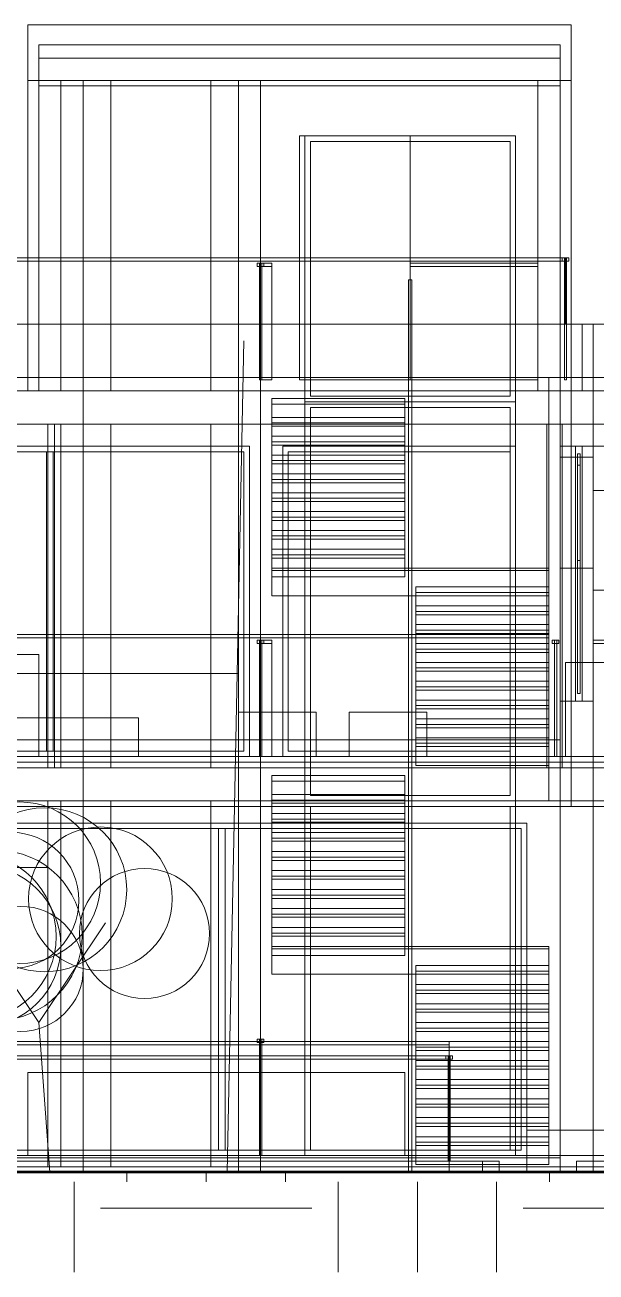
# Model space of a CAD drawing. Header units: metres. Extents: x -34 to 2, y -1.1 to 11.2.
# Drawn here: x -17.83 to -12.68, y -1.05 to 10.2 of the extents above; entities that cross this region are included whole.
import ezdxf

# ---------------------------------------------------------------- set-up
doc = ezdxf.new("R2010")
doc.units = ezdxf.units.M
for name, color, linetype, lineweight in [('A-CUT', 7, 'Continuous', 50), ('A-HATCH', 8, 'Continuous', 9), ('A-THIN', 8, 'Continuous', 18)]:
    doc.layers.add(name, color=color, linetype=linetype, lineweight=lineweight)

msp = doc.modelspace()

# ---------------------------------------------------------------- hatches: boundary and pattern name
at = {"layer": 'A-HATCH'}
h = msp.add_hatch(dxfattribs=at)
h.set_pattern_fill('EARTH', scale=0.3)
h.paths.add_polyline_path([(2, -1.05), (2, -0.15), (-34, -0.15), (-34, -1.05), (2, -1.05)])

# ---------------------------------------------------------------- linework, layer by layer
at = {"layer": 'A-CUT'}
msp.add_line((-34, -0.15), (2, -0.15), dxfattribs=at)
at = {"layer": 'A-THIN'}
for p, q in [((-16, -0.15), (-15.85, 7.35)), ((-17.7, 1.2), (-17.1, 2.1)), ((-17.7, 1.2), (-18.2, 1.95)), ((-17.6, -0.15), (-17.7, 1.2))]:
    msp.add_line(p, q, dxfattribs=at)
for points in [[(-17.9, 7.5), (-17.8, 7.5), (-17.8, 10.2), (-17.8, 10.2), (-17.7, 10.2), (-15.3, 10.2), (-13.4, 10.2), (-13, 10.2), (-12.9, 10.2), (-12.9, 7.5), (-12.7, 7.5), (-11.7, 7.5)], [(-11.2, 6.6), (-12.9, 6.6), (-13.1, 6.6), (-15.7, 6.6), (-15.9, 6.6), (-17.3, 6.6), (-24.9, 6.6), (-24.9, 6.9), (-17.3, 6.9), (-15.9, 6.9), (-15.7, 6.9), (-13.1, 6.9), (-12.9, 6.9), (-6.1, 6.9)], [(-12.1, -0.15), (-13.4, -0.15), (-15.3, -0.15), (-19.6, -0.15), (-24.4, -0.15), (-24.9, -0.15), (-25, -0.15), (-25, 3.55), (-24.9, 3.55), (-24.4, 3.55), (-19.6, 3.55), (-15.3, 3.55), (-13.4, 3.55), (-12.1, 3.55)], [(-6.1, 3.2), (-12.9, 3.2), (-13.1, 3.2), (-15.7, 3.2), (-15.9, 3.2), (-17.3, 3.2), (-24.9, 3.2), (-24.9, 3.5), (-17.3, 3.5), (-15.9, 3.5), (-15.9, 3.5), (-15.7, 3.5), (-13.1, 3.5), (-12.9, 3.5), (-11.2, 3.5)], [(-11.7, 3.15), (-12.7, 3.15), (-13.4, 3.15), (-15.3, 3.15), (-17.9, 3.15)]]:
    msp.add_lwpolyline(points, dxfattribs=at)
for points in [[(-15.35, 6.9), (-17.8, 6.9), (-17.8, 10.2), (-15.35, 10.2), (-14.35, 10.2), (-12.9, 10.2), (-12.9, 6.9), (-14.35, 6.9), (-15.35, 6.9)], [(-13, 10.02), (-13, 9.9), (-17.7, 9.9), (-17.7, 10.02), (-13, 10.02)], [(-13, 9.65), (-17.7, 9.65), (-17.7, 9.9), (-13, 9.9), (-13, 9.65)], [(-15.35, 6.9), (-17.8, 6.9), (-17.8, 9.7), (-15.35, 9.7), (-14.35, 9.7), (-12.9, 9.7), (-12.9, 6.9), (-14.35, 6.9), (-15.35, 6.9)], [(-17.8, 6.9), (-17.8, 9.7), (-15.3, 9.7), (-13.4, 9.7), (-12.9, 9.7), (-12.9, 6.9), (-13.4, 6.9), (-13.4, 9.2), (-15.3, 9.2), (-15.3, 6.9), (-17.8, 6.9)], [(-17.5, 9.7), (-17.5, 6.9), (-17.7, 6.9), (-17.7, 9.7), (-17.5, 9.7)], [(-17.3, -0.15), (-17.3, -0.1), (-17.5, -0.1), (-17.5, 3.2), (-17.3, 3.2), (-17.3, 3.5), (-17.5, 3.5), (-17.5, 6.6), (-17.3, 6.6), (-17.3, 6.9), (-17.5, 6.9), (-17.5, 9.7), (-17.05, 9.7), (-17.05, 6.9), (-16.15, 6.9), (-16.15, 9.7), (-15.7, 9.7), (-15.7, 6.9), (-15.9, 6.9), (-15.9, 6.6), (-15.7, 6.6), (-15.7, 3.5), (-15.9, 3.5), (-15.9, 3.2), (-15.7, 3.2), (-15.7, -0.1), (-15.9, -0.1), (-15.9, -0.15), (-17.3, -0.15)], [(-17.3, 6.9), (-17.5, 6.9), (-17.5, 9.7), (-17.3, 9.7), (-17.3, 6.9)], [(-15.7, 9.7), (-15.7, 6.9), (-15.9, 6.9), (-15.9, 9.7), (-15.7, 9.7)], [(-13, 9.7), (-13, 6.9), (-13.2, 6.9), (-13.2, 9.7), (-13, 9.7)], [(-15.35, 7), (-14.35, 7), (-14.35, 9.2), (-15.35, 9.2), (-15.35, 7)], [(-14.35, 7), (-14.35, 9.2), (-15.35, 9.2), (-15.35, 7), (-14.35, 7)], [(-14.35, 7), (-14.35, 9.2), (-15.35, 9.2), (-15.35, 7), (-14.35, 7)], [(-15.3, 0.05), (-15.3, 3.15), (-15.3, 3.2), (-15.3, 3.25), (-15.3, 6.75), (-15.3, 6.8), (-15.3, 6.8), (-15.3, 6.85), (-15.3, 9.15), (-15.3, 9.2), (-15.25, 9.2), (-13.45, 9.2), (-13.4, 9.2), (-13.4, 9.15), (-13.4, 6.85), (-13.4, 6.8), (-13.4, 6.8), (-13.4, 6.75), (-13.4, 3.25), (-13.4, 3.2), (-13.4, 3.15), (-13.4, 0.05), (-13.4, 0), (-13.45, 0), (-15.25, 0), (-15.3, 0), (-15.3, 0.05)], [(-13.4, 7.5), (-13.4, 9.2), (-15.3, 9.2), (-15.3, 7.5), (-13.4, 7.5)], [(-13.45, 9.15), (-13.45, 6.85), (-15.25, 6.85), (-15.25, 9.15), (-13.45, 9.15)], [(-15.25, 6.85), (-13.45, 6.85), (-13.45, 9.15), (-15.25, 9.15), (-15.25, 6.85)], [(-24.8, 7.5), (-24.8, 8.1), (-17.9, 8.1), (-12.95, 8.1), (-12.95, 7.5), (-17.9, 7.5), (-24.8, 7.5)], [(-24.8, 8.07), (-24.8, 8.1), (-17.9, 8.1), (-12.95, 8.1), (-12.95, 8.07), (-17.9, 8.07), (-24.8, 8.07)], [(-12.92, 8.07), (-12.92, 8.1), (-12.98, 8.1), (-12.98, 8.07), (-12.92, 8.07)], [(-12.94, 7), (-12.94, 8.1), (-12.96, 8.1), (-12.96, 7), (-12.94, 7)], [(-15.73, 8.05), (-15.67, 8.05), (-15.67, 8.02), (-15.73, 8.02), (-15.73, 8.05)], [(-15.71, 8.05), (-15.69, 8.05), (-15.69, 7), (-15.71, 7), (-15.71, 8.05)], [(-15.7, 8.05), (-15.6, 8.05), (-15.6, 7), (-15.7, 7), (-15.7, 8.05)], [(-15.7, 8.05), (-15.6, 8.05), (-15.6, 8.02), (-15.7, 8.02), (-15.7, 8.05)], [(-14.35, 8.05), (-13.2, 8.05), (-13.2, 7), (-14.35, 7), (-14.35, 8.05)], [(-14.35, 8.05), (-13.2, 8.05), (-13.2, 8.02), (-14.35, 8.02), (-14.35, 8.05)], [(-14.335, -0.15), (-14.365, -0.15), (-14.365, 0), (-14.365, 0.9), (-14.365, 3.6), (-14.365, 4.5), (-14.365, 7.9), (-14.335, 7.9), (-14.335, 4.5), (-14.335, 3.6), (-14.335, 0.9), (-14.335, 0), (-14.335, -0.15)], [(-19.4, 7.5), (-15.8, 7.5), (-15.5, 7.5), (-13.4, 7.5), (-12.7, 7.5), (-12.7, 3.15), (-13.4, 3.15), (-15.5, 3.15), (-15.8, 3.15), (-19.4, 3.15), (-20, 3.15), (-24.4, 3.15), (-25, 3.15), (-25, 7.5), (-24.4, 7.5), (-20, 7.5), (-19.4, 7.5)], [(-13, 6.9), (-13, 7.5), (-25, 7.5), (-25, 6.9), (-13, 6.9)], [(-12.7, 3.15), (-13, 3.15), (-13, 7.5), (-12.7, 7.5), (-6.3, 7.5), (-6, 7.5), (-6, 3.15), (-6.3, 3.15), (-12.7, 3.15)], [(-6, 6.9), (-6, 7.5), (-13, 7.5), (-13, 6.9), (-6, 6.9)], [(-12.9, 3.15), (-12.9, 7.5), (-13, 7.5), (-13, 3.15), (-12.9, 3.15)], [(-13, 6.4), (-13, 7.5), (-12.9, 7.5), (-12.9, 6.4), (-13, 6.4)], [(-12.9, 3.15), (-12.9, 7.5), (-13, 7.5), (-13, 3.15), (-12.9, 3.15)], [(-13, 6.3), (-13, 7.5), (-12.9, 7.5), (-12.9, 6.3), (-13, 6.3)], [(-12.8, 6.9), (-12.8, 7.5), (-13, 7.5), (-13, 6.9), (-12.8, 6.9)], [(-12.9, 3.15), (-12.9, 7.5), (-13, 7.5), (-13, 3.15), (-12.9, 3.15)], [(-24.9, 7.02), (-17.3, 7.02), (-15.9, 7.02), (-15.7, 7.02), (-13.1, 7.02), (-12.9, 7.02), (-6.1, 7.02), (-6.1, 6.9), (-12.9, 6.9), (-13.1, 6.9), (-15.7, 6.9), (-15.9, 6.9), (-17.3, 6.9), (-24.9, 6.9), (-24.9, 7.02)], [(-15.9, 6.9), (-15.9, 7.02), (-17.3, 7.02), (-17.3, 6.9), (-15.9, 6.9)], [(-13.1, 6.9), (-13.1, 7.02), (-15.7, 7.02), (-15.7, 6.9), (-13.1, 6.9)], [(-15.7, 6.9), (-13.1, 6.9), (-13.1, 6.6), (-15.7, 6.6), (-15.7, 6.9)], [(-15.6, 6.83), (-14.4, 6.83), (-14.4, 6.78), (-15.6, 6.78), (-15.6, 6.83)], [(-15.6, 6.78), (-14.4, 6.78), (-14.4, 6.58), (-15.6, 6.58), (-15.6, 6.78)], [(-15.3, 6.8), (-15.3, 3.2), (-13.4, 3.2), (-13.4, 6.8), (-15.3, 6.8)], [(-13.45, 6.75), (-13.45, 3.25), (-15.25, 3.25), (-15.25, 6.75), (-13.45, 6.75)], [(-15.25, 3.25), (-13.45, 3.25), (-13.45, 6.75), (-15.25, 6.75), (-15.25, 3.25)], [(-15.6, 6.66), (-14.4, 6.66), (-14.4, 6.61), (-15.6, 6.61), (-15.6, 6.66)], [(-25, 3.5), (-25, 6.6), (-24.4, 6.6), (-20, 6.6), (-19.4, 6.6), (-15.8, 6.6), (-15.5, 6.6), (-13.4, 6.6), (-12.9, 6.6), (-12.7, 6.6), (-12.7, 3.5), (-12.9, 3.5), (-13.4, 3.5), (-15.5, 3.5), (-15.8, 3.5), (-19.4, 3.5), (-20, 3.5), (-24.4, 3.5), (-25, 3.5)], [(-22.3, 3.5), (-24.2, 3.5), (-25, 3.5), (-25, 6.6), (-24.2, 6.6), (-22.3, 6.6), (-19.2, 6.6), (-17.9, 6.6), (-15.3, 6.6), (-15.3, 3.5), (-17.9, 3.5), (-19.2, 3.5), (-22.3, 3.5)], [(-19.1, 3.5), (-19.66, 3.5), (-19.66, 6.6), (-19.1, 6.6), (-18.3, 6.6), (-17.56, 6.6), (-17.56, 3.5), (-18.3, 3.5), (-19.1, 3.5)], [(-17.62, 6.6), (-17.5, 6.6), (-17.5, 3.5), (-17.62, 3.5), (-17.62, 6.6)], [(-17.3, 6.6), (-17.3, 3.5), (-17.5, 3.5), (-17.5, 6.6), (-17.3, 6.6)], [(-16.15, 3.5), (-16.15, 6.6), (-17.05, 6.6), (-17.05, 3.5), (-16.15, 3.5)], [(-15.7, 3.5), (-15.9, 3.5), (-15.9, 6.6), (-15.7, 6.6), (-15.7, 3.5)], [(-15.6, 6.61), (-14.4, 6.61), (-14.4, 6.41), (-15.6, 6.41), (-15.6, 6.61)], [(-13.4, 6.6), (-12.7, 6.6), (-11.7, 6.6), (-11.2, 6.6), (-11.2, 3.5), (-11.7, 3.5), (-12.7, 3.5), (-13.4, 3.5), (-13.4, 6.6)], [(-12.2, 3.5), (-13.12, 3.5), (-13.12, 6.6), (-12.2, 6.6), (-11.4, 6.6), (-11.2, 6.6), (-11.2, 3.5), (-11.4, 3.5), (-12.2, 3.5)], [(-13.1, 6.6), (-12.98, 6.6), (-12.98, 3.5), (-13.1, 3.5), (-13.1, 6.6)], [(-12.7, 3.5), (-13, 3.5), (-13, 6.6), (-12.7, 6.6), (-6.3, 6.6), (-6, 6.6), (-6, 3.5), (-6.3, 3.5), (-6.3, 6.4), (-12.7, 6.4), (-12.7, 3.5)], [(-12.7, 3.5), (-12.7, 6.6), (-12.9, 6.6), (-12.9, 3.5), (-12.7, 3.5)], [(-12.7, 6.4), (-12.9, 6.4), (-12.9, 6.6), (-12.7, 6.6), (-12.7, 6.4)], [(-12.7, 3.5), (-12.7, 6.6), (-12.9, 6.6), (-12.9, 3.5), (-12.7, 3.5)], [(-12.9, 6.3), (-12.9, 6.6), (-12.7, 6.6), (-12.7, 6.3), (-12.9, 6.3)], [(-12.6, 3.5), (-12.7, 3.5), (-12.7, 6.6), (-12.6, 6.6), (-6.4, 6.6), (-6.3, 6.6), (-6.3, 3.5), (-6.4, 3.5), (-12.6, 3.5)], [(-12.4, 3.5), (-12.7, 3.5), (-12.7, 6.6), (-12.4, 6.6), (-10.6, 6.6), (-6.3, 6.6), (-6.3, 3.5), (-10.6, 3.5), (-10.6, 6), (-12.4, 6), (-12.4, 3.5)], [(-12.4, 3.5), (-12.7, 3.5), (-12.7, 6.6), (-12.4, 6.6), (-11.5, 6.6), (-6.3, 6.6), (-6.3, 3.5), (-11.5, 3.5), (-12.4, 3.5)], [(-15.6, 6.49), (-14.4, 6.49), (-14.4, 6.44), (-15.6, 6.44), (-15.6, 6.49)], [(-15.6, 6.44), (-14.4, 6.44), (-14.4, 6.24), (-15.6, 6.24), (-15.6, 6.44)], [(-19.4, 3.6), (-15.8, 3.6), (-15.8, 6.4), (-19.4, 6.4), (-19.4, 3.6)], [(-15.8, 3.6), (-15.85, 3.6), (-17.57, 3.6), (-17.63, 3.6), (-19.35, 3.6), (-19.4, 3.6), (-19.4, 3.65), (-19.4, 6.35), (-19.4, 6.4), (-19.35, 6.4), (-17.63, 6.4), (-17.57, 6.4), (-15.85, 6.4), (-15.8, 6.4), (-15.8, 6.35), (-15.8, 3.65), (-15.8, 3.6)], [(-19.4, 3.6), (-15.8, 3.6), (-15.8, 6.4), (-19.4, 6.4), (-19.4, 3.6)], [(-19.35, 6.35), (-15.85, 6.35), (-15.85, 3.65), (-19.35, 3.65), (-19.35, 6.35)], [(-19.35, 3.65), (-17.63, 3.65), (-17.63, 6.35), (-19.35, 6.35), (-19.35, 3.65)], [(-15.85, 3.65), (-15.85, 6.35), (-17.57, 6.35), (-17.57, 3.65), (-15.85, 3.65)], [(-15.6, 6.32), (-14.4, 6.32), (-14.4, 6.27), (-15.6, 6.27), (-15.6, 6.32)], [(-13.4, 3.6), (-13.4, 6.4), (-15.5, 6.4), (-15.5, 3.6), (-13.4, 3.6)], [(-15.5, 6.35), (-15.5, 6.4), (-15.45, 6.4), (-13.45, 6.4), (-13.4, 6.4), (-13.4, 6.35), (-13.4, 3.65), (-13.4, 3.6), (-13.45, 3.6), (-15.45, 3.6), (-15.5, 3.6), (-15.5, 3.65), (-15.5, 6.35)], [(-13.4, 3.6), (-13.4, 6.4), (-15.5, 6.4), (-15.5, 3.6), (-13.4, 3.6)], [(-15.45, 6.35), (-13.45, 6.35), (-13.45, 3.65), (-15.45, 3.65), (-15.45, 6.35)], [(-13.45, 6.35), (-15.45, 6.35), (-15.45, 3.65), (-13.45, 3.65), (-13.45, 6.35)], [(-12.8, 4.1), (-12.8, 6.4), (-12.86, 6.4), (-12.86, 4.1), (-12.8, 4.1)], [(-12.8, 4.1), (-12.8, 6.4), (-12.86, 6.4), (-12.86, 4.1), (-12.8, 4.1)], [(-12.8, 4.1), (-12.8, 6.4), (-12.86, 6.4), (-12.86, 4.1), (-12.8, 4.1)], [(-12.8, 4.1), (-12.86, 4.1), (-12.86, 4.17), (-12.86, 6.33), (-12.86, 6.4), (-12.8, 6.4), (-12.8, 6.33), (-12.8, 4.17), (-12.8, 4.1)], [(-12.8, 5.3), (-12.8, 6.3), (-12.86, 6.3), (-12.86, 5.3), (-12.8, 5.3)], [(-12.8, 5.3), (-12.8, 6.3), (-12.86, 6.3), (-12.86, 5.3), (-12.8, 5.3)], [(-12.8, 5.3), (-12.86, 5.3), (-12.86, 5.37), (-12.86, 6.23), (-12.86, 6.3), (-12.8, 6.3), (-12.8, 6.23), (-12.8, 5.37), (-12.8, 5.3)], [(-12.818, 4.17), (-12.818, 6.33), (-12.842, 6.33), (-12.842, 4.17), (-12.818, 4.17)], [(-12.7, 3.5), (-6.3, 3.5), (-6.3, 6.4), (-12.7, 6.4), (-12.7, 3.5)], [(-15.6, 6.27), (-14.4, 6.27), (-14.4, 6.07), (-15.6, 6.07), (-15.6, 6.27)], [(-12.818, 5.37), (-12.818, 6.23), (-12.842, 6.23), (-12.842, 5.37), (-12.818, 5.37)], [(-15.6, 6.15), (-14.4, 6.15), (-14.4, 6.1), (-15.6, 6.1), (-15.6, 6.15)], [(-15.6, 6.1), (-14.4, 6.1), (-14.4, 5.9), (-15.6, 5.9), (-15.6, 6.1)], [(-15.6, 5.98), (-14.4, 5.98), (-14.4, 5.93), (-15.6, 5.93), (-15.6, 5.98)], [(-12.7, 5.17), (-12.7, 5.93), (-12.7, 6), (-12.63, 6), (-11.77, 6), (-11.7, 6), (-11.7, 5.93), (-11.7, 5.17), (-11.7, 5.1), (-11.77, 5.1), (-12.63, 5.1), (-12.7, 5.1), (-12.7, 5.17)], [(-11.7, 6), (-12.7, 6), (-12.7, 5.1), (-11.7, 5.1), (-11.7, 6)], [(-11.7, 5.1), (-11.7, 6), (-12.7, 6), (-12.7, 5.1), (-11.7, 5.1)], [(-15.6, 5.93), (-14.4, 5.93), (-14.4, 5.73), (-15.6, 5.73), (-15.6, 5.93)], [(-15.6, 5.81), (-14.4, 5.81), (-14.4, 5.76), (-15.6, 5.76), (-15.6, 5.81)], [(-15.6, 5.76), (-14.4, 5.76), (-14.4, 5.56), (-15.6, 5.56), (-15.6, 5.76)], [(-15.6, 5.64), (-14.4, 5.64), (-14.4, 5.59), (-15.6, 5.59), (-15.6, 5.64)], [(-15.6, 5.59), (-14.4, 5.59), (-14.4, 5.39), (-15.6, 5.39), (-15.6, 5.59)], [(-15.6, 5.47), (-14.4, 5.47), (-14.4, 5.42), (-15.6, 5.42), (-15.6, 5.47)], [(-15.6, 5.42), (-14.4, 5.42), (-14.4, 5.22), (-15.6, 5.22), (-15.6, 5.42)], [(-13.1, 5.05), (-15.6, 5.05), (-15.6, 5.3), (-13.1, 5.3), (-13.1, 5.05)], [(-15.6, 5.28), (-15.6, 5.3), (-13.1, 5.3), (-13.1, 5.28), (-15.6, 5.28)], [(-13, 3.15), (-13, 5.3), (-12.9, 5.3), (-12.9, 3.15), (-13, 3.15)], [(-12.9, 3.5), (-12.9, 5.3), (-12.7, 5.3), (-12.7, 3.5), (-12.9, 3.5)], [(-14.3, 5.13), (-13.1, 5.13), (-13.1, 5.08), (-14.3, 5.08), (-14.3, 5.13)], [(-14.3, 5.08), (-13.1, 5.08), (-13.1, 4.88), (-14.3, 4.88), (-14.3, 5.08)], [(-14.3, 4.96), (-13.1, 4.96), (-13.1, 4.91), (-14.3, 4.91), (-14.3, 4.96)], [(-14.3, 4.91), (-13.1, 4.91), (-13.1, 4.71), (-14.3, 4.71), (-14.3, 4.91)], [(-14.3, 4.79), (-13.1, 4.79), (-13.1, 4.74), (-14.3, 4.74), (-14.3, 4.79)], [(-14.3, 4.74), (-13.1, 4.74), (-13.1, 4.54), (-14.3, 4.54), (-14.3, 4.74)], [(-13.1, 3.75), (-13.1, 4.7), (-24.9, 4.7), (-24.9, 3.75), (-13.1, 3.75)], [(-13.1, 4.67), (-13.1, 4.7), (-24.9, 4.7), (-24.9, 4.67), (-13.1, 4.67)], [(-15.73, 4.65), (-15.67, 4.65), (-15.67, 4.62), (-15.73, 4.62), (-15.73, 4.65)], [(-15.71, 4.65), (-15.69, 4.65), (-15.69, 3.6), (-15.71, 3.6), (-15.71, 4.65)], [(-15.7, 3.6), (-15.7, 4.65), (-15.6, 4.65), (-15.6, 3.6), (-15.7, 3.6)], [(-15.7, 4.62), (-15.7, 4.65), (-15.6, 4.65), (-15.6, 4.62), (-15.7, 4.62)], [(-14.3, 4.62), (-13.1, 4.62), (-13.1, 4.57), (-14.3, 4.57), (-14.3, 4.62)], [(-13.01, 4.62), (-13.01, 4.65), (-13.07, 4.65), (-13.07, 4.62), (-13.01, 4.62)], [(-13.03, 3.6), (-13.03, 4.65), (-13.05, 4.65), (-13.05, 3.6), (-13.03, 3.6)], [(-6.3, 3.6), (-6.3, 4.65), (-12.7, 4.65), (-12.7, 3.6), (-6.3, 3.6)], [(-6.3, 4.62), (-6.3, 4.65), (-12.7, 4.65), (-12.7, 4.62), (-6.3, 4.62)], [(-17.7, 3.6), (-17.7, 4.52), (-19.5, 4.52), (-19.5, 3.6), (-17.7, 3.6)], [(-14.3, 4.57), (-13.1, 4.57), (-13.1, 4.37), (-14.3, 4.37), (-14.3, 4.57)], [(-14.3, 4.45), (-13.1, 4.45), (-13.1, 4.4), (-14.3, 4.4), (-14.3, 4.45)], [(-14.3, 4.4), (-13.1, 4.4), (-13.1, 4.2), (-14.3, 4.2), (-14.3, 4.4)], [(-12.4, 3.6), (-12.4, 4.45), (-12.95, 4.45), (-12.95, 3.6), (-12.4, 3.6)], [(-15.9, 3.6), (-15.9, 4.35), (-18.9, 4.35), (-18.9, 3.6), (-15.9, 3.6)], [(-14.3, 4.28), (-13.1, 4.28), (-13.1, 4.23), (-14.3, 4.23), (-14.3, 4.28)], [(-14.3, 4.23), (-13.1, 4.23), (-13.1, 4.03), (-14.3, 4.03), (-14.3, 4.23)], [(-14.3, 4.11), (-13.1, 4.11), (-13.1, 4.06), (-14.3, 4.06), (-14.3, 4.11)], [(-14.3, 4.06), (-13.1, 4.06), (-13.1, 3.86), (-14.3, 3.86), (-14.3, 4.06)], [(-13, 3.15), (-13, 4.1), (-12.9, 4.1), (-12.9, 3.15), (-13, 3.15)], [(-12.7, 3.5), (-12.9, 3.5), (-12.9, 4.1), (-12.7, 4.1), (-12.7, 3.5)], [(-16.8, 3.6), (-16.8, 3.95), (-18, 3.95), (-18, 3.6), (-16.8, 3.6)], [(-15.9, 3.6), (-15.9, 4), (-15.2, 4), (-15.2, 3.6), (-15.9, 3.6)], [(-14.9, 3.6), (-14.9, 4), (-14.2, 4), (-14.2, 3.6), (-14.9, 3.6)], [(-14.3, 3.94), (-13.1, 3.94), (-13.1, 3.89), (-14.3, 3.89), (-14.3, 3.94)], [(-14.3, 3.89), (-13.1, 3.89), (-13.1, 3.69), (-14.3, 3.69), (-14.3, 3.89)], [(-13, 3.5), (-13, 3.75), (-25, 3.75), (-25, 3.5), (-13, 3.5)], [(-14.3, 3.77), (-13.1, 3.77), (-13.1, 3.72), (-14.3, 3.72), (-14.3, 3.77)], [(-14.3, 3.72), (-13.1, 3.72), (-13.1, 3.52), (-14.3, 3.52), (-14.3, 3.72)], [(-15.9, 3.6), (-15.7, 3.6), (-13.1, 3.6), (-12.9, 3.6), (-6.1, 3.6), (-6.1, 3.5), (-12.9, 3.5), (-13.1, 3.5), (-15.7, 3.5), (-15.9, 3.5), (-17.3, 3.5), (-24.9, 3.5), (-24.9, 3.6), (-17.3, 3.6), (-15.9, 3.6)], [(-17.3, 3.5), (-17.3, 3.6), (-15.9, 3.6), (-15.9, 3.5), (-17.3, 3.5)], [(-15.7, 3.5), (-15.7, 3.6), (-13.1, 3.6), (-13.1, 3.5), (-15.7, 3.5)], [(-18.8, 3.55), (-13.3, 3.55), (-12.55, 3.55), (-6.45, 3.55), (-6, 3.55), (-6, -0.15), (-6.45, -0.15), (-12.55, -0.15), (-13.3, -0.15), (-18.8, -0.15), (-19.4, -0.15), (-21.8, -0.15), (-22.3, -0.15), (-24.4, -0.15), (-25, -0.15), (-25, 3.55), (-24.4, 3.55), (-22.3, 3.55), (-21.8, 3.55), (-19.4, 3.55), (-18.8, 3.55)], [(-15.7, 3.5), (-13.1, 3.5), (-13.1, 3.2), (-15.7, 3.2), (-15.7, 3.5)], [(-15.6, 3.429), (-14.4, 3.429), (-14.4, 3.379), (-15.6, 3.379), (-15.6, 3.429)], [(-15.6, 3.379), (-14.4, 3.379), (-14.4, 3.179), (-15.6, 3.179), (-15.6, 3.379)], [(-18.8, 3.2), (-13.3, 3.2), (-12.55, 3.2), (-6.45, 3.2), (-6, 3.2), (-6, -0.1), (-6.45, -0.1), (-12.55, -0.1), (-13.3, -0.1), (-18.8, -0.1), (-19.4, -0.1), (-21.8, -0.1), (-22.3, -0.1), (-24.4, -0.1), (-25, -0.1), (-25, 3.2), (-24.4, 3.2), (-22.3, 3.2), (-21.8, 3.2), (-19.4, 3.2), (-18.8, 3.2)], [(-15.3, -0.1), (-19.6, -0.1), (-24.4, -0.1), (-25, -0.1), (-25, 3.2), (-24.4, 3.2), (-19.6, 3.2), (-15.3, 3.2), (-15.3, 0), (-13.4, 0), (-13.4, 3.2), (-12.1, 3.2), (-11.5, 3.2), (-7.8, 3.2), (-7.2, 3.2), (-6, 3.2), (-6, -0.1), (-7.2, -0.1), (-7.8, -0.1), (-11.5, -0.1), (-12.1, -0.1), (-13.4, -0.1), (-15.3, -0.1)], [(-17.62, 3.2), (-17.5, 3.2), (-17.5, -0.1), (-17.62, -0.1), (-17.62, 3.2)], [(-17.3, 3.2), (-17.3, -0.1), (-17.5, -0.1), (-17.5, 3.2), (-17.3, 3.2)], [(-16.15, -0.1), (-16.15, 3.2), (-17.05, 3.2), (-17.05, -0.1), (-16.15, -0.1)], [(-15.7, 3.2), (-15.7, -0.1), (-15.9, -0.1), (-15.9, 3.2), (-15.7, 3.2)], [(-15.6, 3.257), (-14.4, 3.257), (-14.4, 3.207), (-15.6, 3.207), (-15.6, 3.257)], [(-15.6, 3.207), (-14.4, 3.207), (-14.4, 3.007), (-15.6, 3.007), (-15.6, 3.207)], [(-13.4, 3.2), (-15.3, 3.2), (-15.3, 0), (-13.4, 0), (-13.4, 3.2)], [(-15.25, 3.15), (-13.45, 3.15), (-13.45, 0.05), (-15.25, 0.05), (-15.25, 3.15)], [(-15.25, 3.15), (-15.25, 0.05), (-13.45, 0.05), (-13.45, 3.15), (-15.25, 3.15)], [(-13, 3.2), (-12.7, 3.2), (-12.7, -0.1), (-13, -0.1), (-13, 3.2)], [(-13, -0.1), (-13, 3.2), (-12.7, 3.2), (-12.7, -0.1), (-13, -0.1)], [(-12.7, -0.1), (-13, -0.1), (-13, 3.2), (-12.7, 3.2), (-12.7, -0.1)], [(-15.6, 3.086), (-14.4, 3.086), (-14.4, 3.036), (-15.6, 3.036), (-15.6, 3.086)], [(-18.8, 0), (-13.3, 0), (-13.3, 3), (-18.8, 3), (-18.8, 0)], [(-18.8, 0), (-18.8, 0.05), (-18.8, 2.95), (-18.8, 3), (-18.75, 3), (-16.08, 3), (-16.02, 3), (-13.35, 3), (-13.3, 3), (-13.3, 2.95), (-13.3, 0.05), (-13.3, 0), (-13.35, 0), (-16.02, 0), (-16.08, 0), (-18.75, 0), (-18.8, 0)], [(-18.8, 0), (-13.3, 0), (-13.3, 3), (-18.8, 3), (-18.8, 0)], [(-18.75, 2.95), (-13.35, 2.95), (-13.35, 0.05), (-18.75, 0.05), (-18.75, 2.95)], [(-18.75, 0.05), (-16.08, 0.05), (-16.08, 2.95), (-18.75, 2.95), (-18.75, 0.05)], [(-13.35, 0.05), (-13.35, 2.95), (-16.02, 2.95), (-16.02, 0.05), (-13.35, 0.05)], [(-15.6, 3.036), (-14.4, 3.036), (-14.4, 2.836), (-15.6, 2.836), (-15.6, 3.036)], [(-15.6, 2.914), (-14.4, 2.914), (-14.4, 2.864), (-15.6, 2.864), (-15.6, 2.914)], [(-15.6, 2.864), (-14.4, 2.864), (-14.4, 2.664), (-15.6, 2.664), (-15.6, 2.864)], [(-15.6, 2.743), (-14.4, 2.743), (-14.4, 2.693), (-15.6, 2.693), (-15.6, 2.743)], [(-19, 0), (-19, 2.6), (-17.62, 2.6), (-17.62, 0), (-19, 0)], [(-15.6, 2.693), (-14.4, 2.693), (-14.4, 2.493), (-15.6, 2.493), (-15.6, 2.693)], [(-15.6, 2.571), (-14.4, 2.571), (-14.4, 2.521), (-15.6, 2.521), (-15.6, 2.571)], [(-15.6, 2.521), (-14.4, 2.521), (-14.4, 2.321), (-15.6, 2.321), (-15.6, 2.521)], [(-15.6, 2.4), (-14.4, 2.4), (-14.4, 2.35), (-15.6, 2.35), (-15.6, 2.4)], [(-15.6, 2.35), (-14.4, 2.35), (-14.4, 2.15), (-15.6, 2.15), (-15.6, 2.35)], [(-15.6, 2.229), (-14.4, 2.229), (-14.4, 2.179), (-15.6, 2.179), (-15.6, 2.229)], [(-15.6, 2.179), (-14.4, 2.179), (-14.4, 1.979), (-15.6, 1.979), (-15.6, 2.179)], [(-15.6, 2.057), (-14.4, 2.057), (-14.4, 2.007), (-15.6, 2.007), (-15.6, 2.057)], [(-15.6, 2.007), (-14.4, 2.007), (-14.4, 1.807), (-15.6, 1.807), (-15.6, 2.007)], [(-13.1, 1.636), (-15.6, 1.636), (-15.6, 1.886), (-13.1, 1.886), (-13.1, 1.636)], [(-15.6, 1.866), (-15.6, 1.886), (-13.1, 1.886), (-13.1, 1.866), (-15.6, 1.866)], [(-14.3, 1.714), (-13.1, 1.714), (-13.1, 1.664), (-14.3, 1.664), (-14.3, 1.714)], [(-14.3, 1.664), (-13.1, 1.664), (-13.1, 1.464), (-14.3, 1.464), (-14.3, 1.664)], [(-14.3, 1.543), (-13.1, 1.543), (-13.1, 1.493), (-14.3, 1.493), (-14.3, 1.543)], [(-14.3, 1.493), (-13.1, 1.493), (-13.1, 1.293), (-14.3, 1.293), (-14.3, 1.493)], [(-14.3, 1.371), (-13.1, 1.371), (-13.1, 1.321), (-14.3, 1.321), (-14.3, 1.371)], [(-14.3, 1.321), (-13.1, 1.321), (-13.1, 1.121), (-14.3, 1.121), (-14.3, 1.321)], [(-14.3, 1.2), (-13.1, 1.2), (-13.1, 1.15), (-14.3, 1.15), (-14.3, 1.2)], [(-14.3, 1.15), (-13.1, 1.15), (-13.1, 0.95), (-14.3, 0.95), (-14.3, 1.15)], [(-14, -0.02), (-14, 1.03), (-21.5, 1.03), (-21.5, -0.02), (-14, -0.02)], [(-14, 1), (-14, 1.03), (-21.5, 1.03), (-21.5, 1), (-14, 1)], [(-15.73, 1.02), (-15.73, 1.05), (-15.67, 1.05), (-15.67, 1.02), (-15.73, 1.02)], [(-15.71, 0), (-15.71, 1.05), (-15.69, 1.05), (-15.69, 0), (-15.71, 0)], [(-14.3, 1.029), (-13.1, 1.029), (-13.1, 0.979), (-14.3, 0.979), (-14.3, 1.029)], [(-14.3, 0.979), (-13.1, 0.979), (-13.1, 0.779), (-14.3, 0.779), (-14.3, 0.979)], [(-19.42, -0.05), (-19.42, 0.9), (-14, 0.9), (-14, -0.05), (-19.42, -0.05)], [(-19.42, 0.87), (-19.42, 0.9), (-14, 0.9), (-14, 0.87), (-19.42, 0.87)], [(-14.3, 0.857), (-13.1, 0.857), (-13.1, 0.807), (-14.3, 0.807), (-14.3, 0.857)], [(-14.3, 0.807), (-13.1, 0.807), (-13.1, 0.607), (-14.3, 0.607), (-14.3, 0.807)], [(-14.03, 0.87), (-14.03, 0.9), (-13.97, 0.9), (-13.97, 0.87), (-14.03, 0.87)], [(-14.01, -0.05), (-14.01, 0.9), (-13.99, 0.9), (-13.99, -0.05), (-14.01, -0.05)], [(-14.4, 0), (-14.4, 0.75), (-17.8, 0.75), (-17.8, 0), (-14.4, 0)], [(-14.3, 0.686), (-13.1, 0.686), (-13.1, 0.636), (-14.3, 0.636), (-14.3, 0.686)], [(-14.3, 0.636), (-13.1, 0.636), (-13.1, 0.436), (-14.3, 0.436), (-14.3, 0.636)], [(-14.3, 0.514), (-13.1, 0.514), (-13.1, 0.464), (-14.3, 0.464), (-14.3, 0.514)], [(-14.3, 0.464), (-13.1, 0.464), (-13.1, 0.264), (-14.3, 0.264), (-14.3, 0.464)], [(-14.3, 0.343), (-13.1, 0.343), (-13.1, 0.293), (-14.3, 0.293), (-14.3, 0.343)], [(-14.3, 0.293), (-13.1, 0.293), (-13.1, 0.093), (-14.3, 0.093), (-14.3, 0.293)], [(-13.3, 0.23), (-12.6, 0.23), (-12.6, -0.15), (-13.3, -0.15), (-13.3, 0.23)], [(-13.1, 0.121), (-13.1, 0.171), (-14.3, 0.171), (-14.3, 0.121), (-13.1, 0.121)], [(-14.3, 0.121), (-13.1, 0.121), (-13.1, -0.079), (-14.3, -0.079), (-14.3, 0.121)], [(-17.3, 0), (-15.9, 0), (-15.7, 0), (-13, 0), (-6.1, 0), (-6.1, -0.1), (-13, -0.1), (-15.7, -0.1), (-15.9, -0.1), (-17.3, -0.1), (-24.9, -0.1), (-24.9, 0), (-17.3, 0)], [(-17.3, -0.1), (-17.3, 0), (-15.9, 0), (-15.9, -0.1), (-17.3, -0.1)], [(-15.7, -0.1), (-15.7, 0), (-13, 0), (-13, -0.1), (-15.7, -0.1)], [(-15.9, -0.1), (-15.7, -0.1), (-13, -0.1), (-6.1, -0.1), (-6.1, -0.15), (-13, -0.15), (-15.7, -0.15), (-15.9, -0.15), (-17.3, -0.15), (-24.9, -0.15), (-24.9, -0.1), (-17.3, -0.1), (-15.9, -0.1)], [(-13.55, -0.15), (-13.55, -0.05), (-21.95, -0.05), (-21.95, -0.15), (-13.55, -0.15)], [(-13, -0.15), (-13, -0.02), (-21.8, -0.02), (-21.8, -0.15), (-13, -0.15)], [(-15.7, -0.1), (-13, -0.1), (-13, -0.15), (-15.7, -0.15), (-15.7, -0.1)], [(-14, -0.15), (-14, -0.05), (-13.7, -0.05), (-13.7, -0.15), (-14, -0.15)], [(-6.15, -0.15), (-6.15, -0.05), (-12.85, -0.05), (-12.85, -0.15), (-6.15, -0.15)], [(-12.7, -0.15), (-12.7, -0.05), (-12.4, -0.05), (-12.4, -0.15), (-12.7, -0.15)], [(-7.7, -0.15), (-7.7, -0.14), (-22.3, -0.14), (-22.3, -0.15), (-7.7, -0.15)], [(-7.7, -0.15), (-7.7, -0.14), (-22.3, -0.14), (-22.3, -0.15), (-7.7, -0.15)]]:
    msp.add_lwpolyline(points, close=True, dxfattribs=at)
for centre, radius in [((-17.873, 2.462), 0.729), ((-17.647, 2.399), 0.74), ((-17.144, 2.317), 0.648), ((-17.953, 2.302), 0.615), ((-18.298, 1.976), 0.755), ((-18.075, 1.988), 0.766), ((-18.229, 1.89), 0.728), ((-16.747, 2.004), 0.587), ((-17.863, 1.685), 0.564)]:
    msp.add_circle(centre, radius, dxfattribs=at)

doc.saveas('drawing.dxf')
